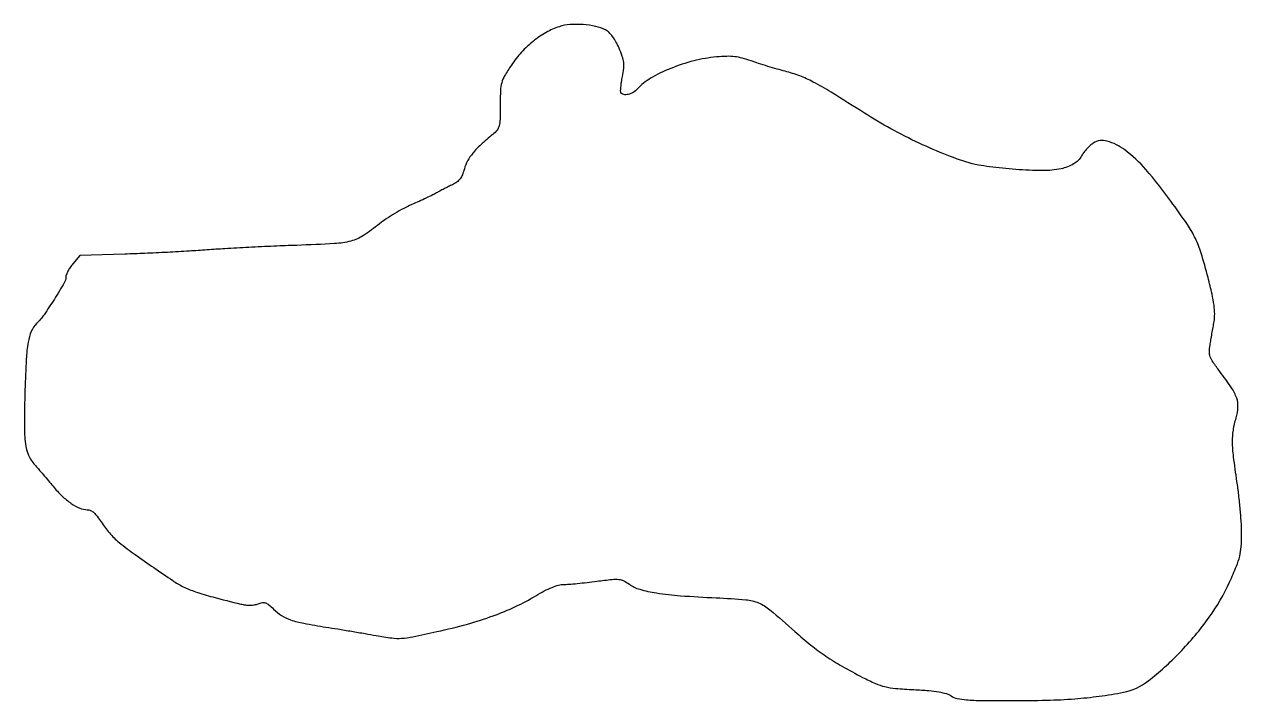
# Model space of a CAD drawing. Extents: x 0 to 440, y 0 to 244.
import ezdxf

# ---------------------------------------------------------------- set-up
doc = ezdxf.new("R2010")
doc.units = 0

msp = doc.modelspace()

# ---------------------------------------------------------------- linework, layer by layer
msp.add_lwpolyline([(193.352547, 243.598921, 0.051613), (188.631302, 241.530755, 0.040107), (183.988401, 238.380329, 0.038387), (179.701018, 234.361408, 0.037428), (176.03865, 229.701953, 0.014667), (173.600738, 225.83063, 0.065052), (172.548513, 223.360814, 0.058072), (172.108308, 220.576657, 0.0102), (172, 215.268049, -0.006852), (171.929484, 210.122477, -0.054661), (171.606511, 207.773166, -0.10442), (170.845929, 206.214266, -0.055848), (169.34196, 204.674332, 0.013838), (164.97162, 200.892694, 0.035145), (162.083492, 197.851281, 0.047553), (160.208051, 195.075888, 0.059116), (159.050239, 192.186572, -0.03128), (158.336059, 190.071019, -0.06559), (157.476329, 188.566346, -0.072847), (156.321334, 187.434527, -0.047288), (154.710641, 186.479246, 0.005639), (153.299041, 185.793717, 0.003842), (151.708751, 184.98379, 0.003872), (150.186457, 184.17868, 0.007778), (149, 183.515365, -0.017285), (147.623688, 182.779891, -0.004316), (145.325, 181.676369, -0.004405), (142.671874, 180.459167, -0.004416), (140, 179.28997, 0.020716), (137.13846, 177.925005, 0.012969), (133.90392, 176.105348, 0.013013), (130.806005, 174.144058, 0.02305), (128.375045, 172.34722, -0.026342), (122.53165, 168.087264, -0.080778), (118.064076, 166.113241, -0.049632), (112.134518, 165.182647, -0.00558), (98.5, 164.564178, 0.002455), (90.238285, 164.241144, 0.001823), (81.115625, 163.806245, 0.001842), (72.510144, 163.33275, 0.004165), (66, 162.89603, -0.004099), (59.671662, 162.470665, -0.002084), (51.70688, 162.034166, -0.00207), (43.486167, 161.652106, -0.003095), (36.300017, 161.392483), (20.100035, 160.907596), (17.550017, 157.877073, 0.026241), (16.574048, 156.585319, 0.027024), (15.749068, 155.210701, 0.028024), (15.168877, 153.947175, 0.093882), (15, 153.055692, -0.134402), (14.440171, 151.010653, -0.007006), (10.85551, 145.143136, -0.011354), (7.11301, 139.494415, -0.044417), (4.430156, 136.287299, 0.096015), (2.526441, 133.468233, 0.057392), (1.374303, 129.576904, 0.030368), (0.682578, 123.453133, 0.00588), (0.236922, 112.319072, 0.00518), (0.004755, 99.340618, 0.034278), (0.39988, 92.871424, 0.070062), (1.545437, 88.722999, 0.078987), (3.76459, 85.237614, -0.003274), (5.084425, 83.726912, -0.001389), (6.835113, 81.684926, -0.001374), (8.69199, 79.494711, -0.001798), (10.376221, 77.48239, 0.028107), (13.664648, 73.948797, 0.041103), (16.959581, 71.268137, 0.048648), (20.060107, 69.559869, 0.101521), (22.748163, 69.003738, -0.110708), (23.927962, 68.73721, -0.069273), (25.116508, 67.956773, -0.050276), (26.368, 66.616026, -0.022287), (27.748163, 64.624159, 0.03889), (30.741584, 60.596278, 0.041764), (34.257714, 57.183679, 0.019288), (40.091575, 52.763397, 0.002215), (53.635427, 43.389672, 0.037878), (57.444851, 41.18188, 0.029288), (61.882307, 39.352774, 0.01872), (68.109504, 37.460654, 0.004941), (78.200753, 34.909006, 0.030292), (79.921173, 34.600883, 0.033139), (81.615066, 34.515441, 0.035456), (83.183119, 34.651793, 0.051471), (84.524419, 35.009284, -0.051267), (86.047723, 35.415946, -0.123852), (87.200718, 35.3142, -0.092272), (88.373429, 34.6451, -0.020724), (90.072727, 33.081119, 0.056283), (92.949752, 30.78793, 0.057419), (96.247029, 29.21224, 0.035864), (100.974954, 27.957632, 0.008548), (109, 26.575207, -0.001904), (113.26541, 25.898663, -0.001194), (118.249414, 25.076449, -0.001199), (123.152221, 24.243507, -0.002191), (127.146941, 23.536947, 0.012572), (132.818185, 22.654854, 0.048219), (136.384478, 22.537851, 0.034544), (140.434211, 23.078125, 0.004272), (149.146941, 24.93729, 0.012655), (160.158698, 27.679782, 0.019809), (169.45817, 30.648472, 0.022439), (177.545602, 34.005877, 0.026294), (184.869416, 37.9211, -0.015654), (187.950512, 39.653464, -0.024079), (190.727089, 40.936116, -0.028069), (193.110181, 41.748337, -0.068195), (194.946776, 42, 0.019533), (196.771803, 42.071326, 0.004467), (199.849209, 42.339916, 0.004613), (203.393168, 42.714186, 0.00448), (206.964583, 43.157162, -0.005784), (212.423496, 43.819798, -0.050301), (214.865349, 43.841068, -0.093531), (216.631881, 43.336292, -0.042974), (218.679843, 42.078581, 0.090485), (222.432177, 40.237404, 0.030119), (228.436216, 38.923364, 0.020715), (237.139055, 37.928531, 0.00671), (250.07909, 37.16455, -0.009058), (260.805081, 36.480748, -0.080982), (265.372384, 35.346619, -0.074176), (269.491135, 32.803884, -0.006964), (278.5, 24.980401, 0.013833), (284.309347, 20.073783, 0.019794), (289.741931, 16.078525, 0.018886), (295.664965, 12.391781, 0.011106), (303, 8.415249, 0.014893), (307.687019, 6.181222, 0.045114), (311.033056, 5.054388, 0.037569), (314.841189, 4.441522, 0.007985), (321.54469, 3.981654, -0.007623), (326.896527, 3.618406, -0.021181), (330.635835, 3.14713, -0.029794), (333.287419, 2.533829, -0.081214), (335.017196, 1.700509, 0.100997), (337.119367, 0.787587, 0.032709), (340.492709, 0.301906, 0.016658), (346.062629, 0.055084, 0.002658), (356.972506, -0.006608, 0.006576), (369.514925, 0.154105, 0.012327), (379.644164, 0.66725, 0.014449), (388.539969, 1.59724, 0.015115), (397.233436, 3.029529, 0.11799), (406.260215, 7.152036, 0.035105), (417.599563, 17.371177, 0.035307), (428.269592, 30.128227, 0.050618), (435.650133, 42.87595, 0.00883), (438.106478, 48.589861, 0.03572), (439.2875, 52.190618, 0.043514), (439.827214, 55.566013, 0.01774), (439.995159, 60.215618, 0.015717), (439.879695, 63.962761, 0.006651), (439.50002, 68.97956, 0.006573), (438.95242, 74.330465, 0.00854), (438.302783, 79.215618, -0.006489), (437.074392, 88.171716, -0.027597), (436.706481, 93.562027, -0.04191), (437.004865, 97.76934, -0.033182), (438.004421, 102.220184, 0.05879), (438.669632, 106.099973, 0.098466), (438.196609, 109.363466, 0.064021), (436.311743, 113.091526, 0.013657), (432.064225, 119, -0.011487), (429.664569, 122.307638, -0.062975), (428.649728, 124.262343, -0.091674), (428.34036, 126.061885, -0.039292), (428.563163, 128.5, 0.000042), (428.880799, 130.354959, 0.000022), (429.272956, 132.646875, 0.000022), (429.673015, 134.986224, 0.000035), (430.017162, 137, 0.043976), (430.245738, 139.805412, 0.032389), (430.023348, 142.916856, 0.022145), (429.28627, 146.958403, 0.00705), (427.839012, 152.903939, 0.009912), (425.354962, 161.786151, 0.039864), (423.306953, 167.032022, 0.036657), (420.374995, 172.091908, 0.007499), (414.419854, 180.550073, 0.021015), (405.39973, 191.924394, 0.054244), (397.741799, 199.05732, 0.088604), (391.388883, 202.24286, 0.220494), (386.366236, 201.504311, 0.03947), (385.26663, 200.652771, 0.022481), (384.073903, 199.466249, 0.022339), (382.973731, 198.155778, 0.034169), (382.154254, 196.919601, -0.13164), (379.258861, 193.986117, -0.081438), (374.711127, 192.234554, -0.052707), (368.032477, 191.565767, -0.018524), (358.393405, 191.976203, -0.006102), (353.555827, 192.421549, -0.006598), (348.855248, 192.974989, -0.006256), (344.839335, 193.552826, -0.031441), (342.624461, 194.044116, -0.023887), (333.590417, 197.127462, -0.015444), (323.443256, 201.508292, -0.015011), (313.157128, 206.713411, -0.017238), (303.676034, 212.30624, 0.002949), (291.63075, 219.88372, 0.01735), (285.156315, 223.598779, 0.031037), (280.258999, 225.810407, 0.028116), (274.962692, 227.483124, -0.007045), (272.069057, 228.264637, -0.004407), (268.703185, 229.256934, -0.004422), (265.404033, 230.29322, -0.008032), (262.729, 231.207264, 0.020433), (259.482676, 232.227358, 0.037294), (256.756432, 232.748976, 0.035359), (253.887186, 232.874747, 0.016449), (250.165688, 232.652017, 0.039239), (241.952652, 231.232798, 0.033653), (233.614547, 228.498951, 0.035062), (226.362609, 224.958165, 0.077889), (221.593795, 221.103643, -0.072801), (220.048746, 219.82875, -0.080344), (218.252881, 219.102702, -0.101138), (216.65737, 219.067176, -0.212592), (215.653724, 219.751269, -0.151221), (215.516804, 220.279972, -0.01141), (215.620974, 221.774681, -0.014926), (215.843161, 223.583116, -0.010777), (216.194245, 225.584506, 0.021633), (216.647962, 228.547488, 0.057168), (216.636135, 230.689638, 0.054003), (216.137401, 232.842629, 0.017683), (214.955369, 235.882109, 0.024991), (213.851744, 238.130915, 0.032801), (212.614291, 240.053978, 0.037195), (211.334401, 241.53789, 0.078063), (210.105832, 242.431623, 0.065132), (206.535298, 243.706829, 0.035861), (201.936292, 244.360817, 0.035711), (197.238483, 244.352231, 0.0592)], format="xyb", close=True)

doc.saveas('drawing.dxf')
